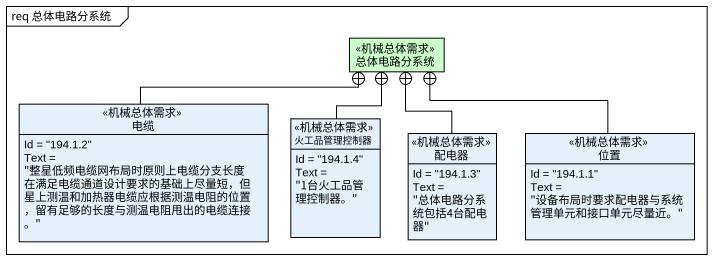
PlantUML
@startuml
mainframe req 总体电路分系统
hide circle
hide empty members
class 总体电路分系统 <<机械总体需求>> #CCFFCC
class 电缆 <<机械总体需求>> {
  Id = "194.1.2"
  Text = "整星低频电缆网布局时原则上电缆分支长度在满足电缆通道设计要求的基础上尽量短，但星上测温和加热器电缆应根据测温电阻的位置，留有足够的长度与测温电阻甩出的电缆连接。"
}
class 火工品管理控制器 <<机械总体需求>> {
  Id = "194.1.4"
  Text = "1台火工品管理控制器。"
}
class 配电器 <<机械总体需求>> {
  Id = "194.1.3"
  Text = "总体电路分系统包括4台配电器"
}
class 位置 <<机械总体需求>> {
  Id = "194.1.1"
  Text = "设备布局时要求配电器与系统管理单元和接口单元尽量近。"
}
电缆 -right-+ 总体电路分系统
火工品管理控制器 -up-+ 总体电路分系统
配电器 -up-+ 总体电路分系统
位置 -up-+ 总体电路分系统
@enduml
